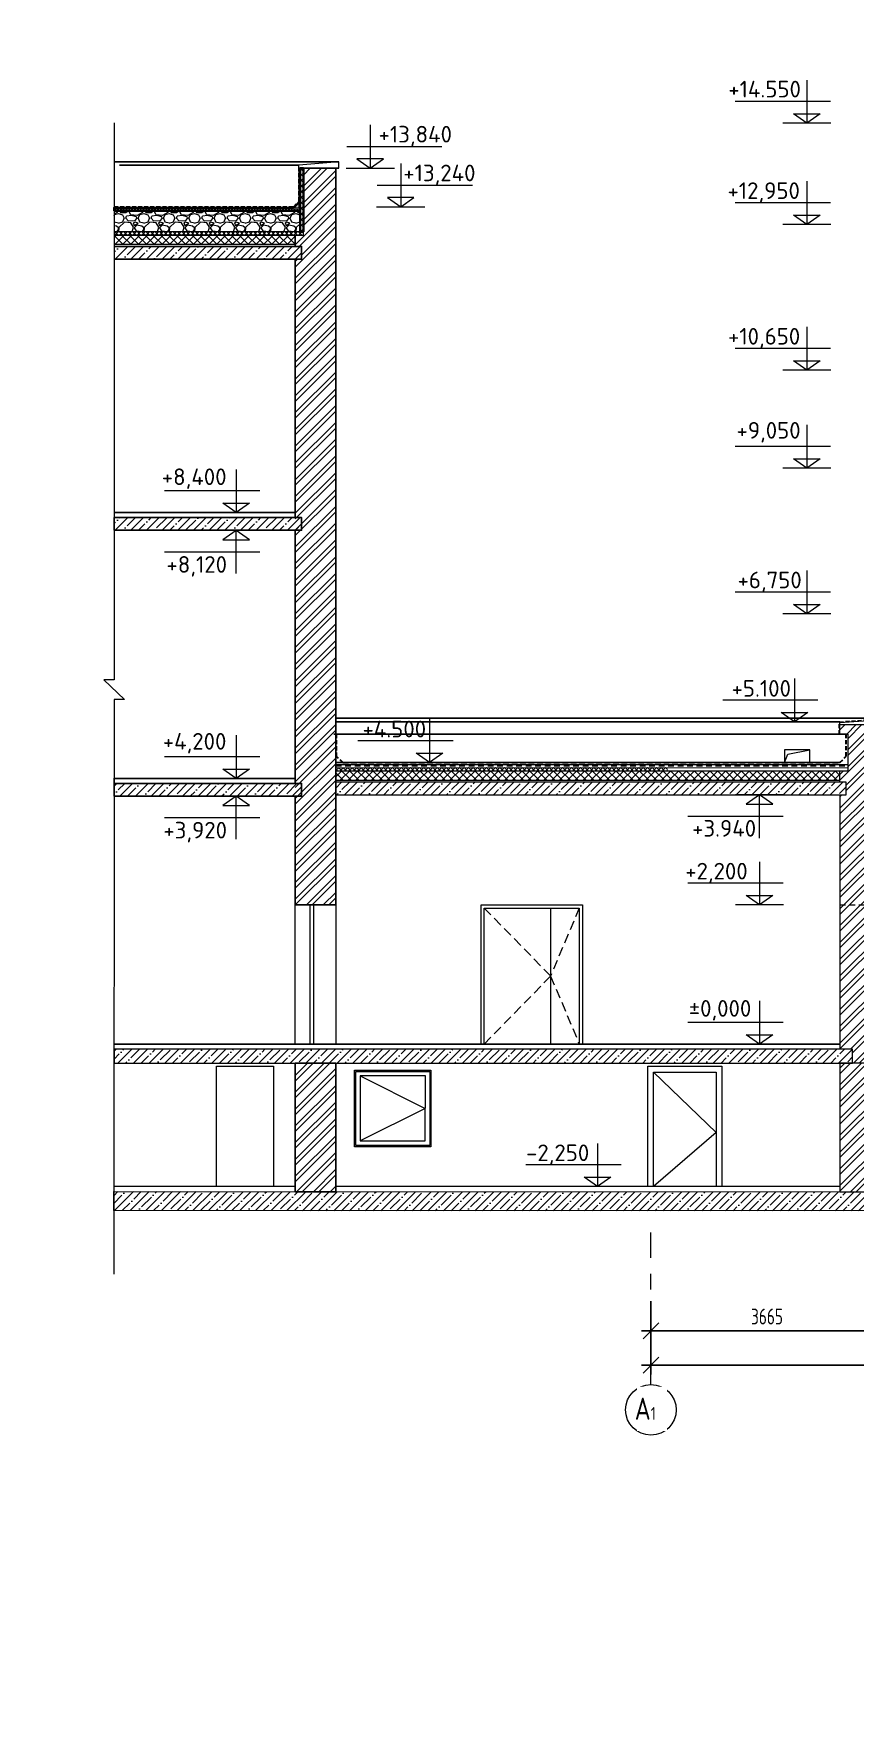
# Model space of a CAD drawing. Header units: millimetres. Extents: x -136099598 to 11807193, y 0 to 779331.
# Drawn here: x 742665 to 755637, y 277779 to 304515 of the extents above; entities that cross this region are included whole.
import ezdxf
from ezdxf import colors
from ezdxf.entities.mleader import LeaderData, LeaderLine
from ezdxf.math import Vec2, Vec3

# ---------------------------------------------------------------- set-up
doc = ezdxf.new("R2010")
doc.units = ezdxf.units.MM
doc.header["$MEASUREMENT"] = 0
for name, pattern in [('ADSK_Невидимые', [5, 3, -2]), ('ADSK_Штрих_ш3 п1_5', [4.5, 3, -1.5]), ('CENTER', [2, 1.25, -0.25, 0.25, -0.25]), ('CONTI', [0]), ('DASHED', [19.05, 12.7, -6.35])]:
    doc.linetypes.add(name, pattern=pattern)
doc.layers.get('0').update_dxf_attribs({"color": 250, "lineweight": 9})
doc.layers.get('Defpoints').update_dxf_attribs({"color": 8})
for name, color, linetype, lineweight in [('24_Фасад_разрез_тонкая', 7, 'Continuous', 9), ('АР_Двери', 5, 'Continuous', 18), ('АР_Окна', 4, 'Continuous', 0), ('АР_Оси', 193, 'Continuous', 9), ('АР_Отметки', 250, 'Continuous', 15), ('СТЕНЫ кирпич ЛИДЕР', 250, 'Continuous', 15), ('Фасад_тонкие', 7, 'Continuous', 5), ('Штриховка', 7, 'Continuous', 5), ('Штриховка в сечении', 7, 'Continuous', 18)]:
    doc.layers.add(name, color=color, linetype=linetype, lineweight=lineweight)
doc.layers.add('PDF _0', color=7, linetype='Continuous')
doc.styles.add('ISOCPEUR', font='isocpeur.ttf', dxfattribs={"width": 0.7})
doc.styles.add('PDF ISOCPEUR', font='isocpeur.ttf')
doc.styles.add('ГОСТ 2.304', font='isocpeur.ttf', dxfattribs={"width": 0.7})
doc.dimstyles.new('СПДС', dxfattribs={"dimscale": 100, "dimtxt": 2.5, "dimasz": 2.5, "dimexe": 1.5, "dimexo": 0, "dimgap": 1, "dimtad": 1, "dimdec": 0, "dimrnd": 1, "dimtxsty": 'ГОСТ 2.304', "dimblk": 'OBLIQUE', "dimcen": 2.5, "dimdle": 1.5, "dimadec": 0, "dimazin": 2, "dimtfac": 0.75, "dimtdec": 0, "dimtmove": 1, "dimatfit": 3, "dimfxl": 1, "dimtolj": 1, "dimarcsym": 1})
pattern_1 = [(45, (-130.12, 0), (-132.58252, 132.58252), []), (45, (-41.73, -2e-14), (-132.58252, 132.58252), [])]

# ---------------------------------------------------------------- blocks, each defined once
blk = doc.blocks.new('_Oblique')
at = {"color": 0, "linetype": 'ByBlock', "lineweight": -2}
blk.add_line((-0.5, -0.5), (0.5, 0.5), dxfattribs=at)
blk = doc.blocks.new('*D1077')
at = {"layer": 'Defpoints', "color": 0, "linetype": 'ByBlock', "transparency": 16777216}
for p in [(752412, 284493), (756077, 284493), (752412, 284026)]:
    blk.add_point(p, dxfattribs=at)
at = {"layer": 'АР_Оси', "color": 0, "linetype": 'ByBlock', "lineweight": -2, "transparency": 16777216}
for p, q in [((752412, 284493), (752412, 283876)), ((756077, 284493), (756077, 283876)), ((756227, 284026), (752262, 284026))]:
    blk.add_line(p, q, dxfattribs=at)
at = {"layer": 'АР_Оси', "color": 0, "linetype": 'ByBlock', "lineweight": -2, "transparency": 16777216, "xscale": 250, "yscale": 250, "zscale": 250}
for p, rotation in [((752412, 284026), 179.9999999691581), ((756077, 284026), 359.9999999691581)]:
    blk.add_blockref('_Oblique', p, dxfattribs=dict(at, rotation=rotation))
at = {"layer": 'АР_Оси', "color": 0, "linetype": 'ByBlock', "transparency": 16777216, "insert": (754245, 284251), "char_height": 250, "attachment_point": 5, "rotation": 360, "style": 'ГОСТ 2.304'}
blk.add_mtext('\\A1;3665', dxfattribs=at)
blk = doc.blocks.new('*D1078')
at = {"layer": 'Defpoints', "color": 0, "linetype": 'ByBlock', "transparency": 16777216}
for p in [(752412, 283951), (777307, 284184), (752412, 283483)]:
    blk.add_point(p, dxfattribs=at)
at = {"layer": 'АР_Оси', "color": 0, "linetype": 'ByBlock', "lineweight": -2, "transparency": 16777216}
for p, q in [((752412, 283951), (752412, 283333)), ((777307, 284184), (777307, 283333)), ((777457, 283483), (752262, 283483))]:
    blk.add_line(p, q, dxfattribs=at)
at = {"layer": 'АР_Оси', "color": 0, "linetype": 'ByBlock', "lineweight": -2, "transparency": 16777216, "xscale": 250, "yscale": 250, "zscale": 250}
for p, rotation in [((752412, 283483), 179.9999999691581), ((777307, 283483), 359.9999999691581)]:
    blk.add_blockref('_Oblique', p, dxfattribs=dict(at, rotation=rotation))
at = {"layer": 'АР_Оси', "color": 0, "linetype": 'ByBlock', "transparency": 16777216, "insert": (768351, 283708), "char_height": 250, "attachment_point": 5, "rotation": 360, "style": 'ГОСТ 2.304'}
blk.add_mtext('\\A1;24895', dxfattribs=at)
blk = doc.blocks.new('A$Cd8d14d9d')
at = {"ltscale": 150}
for p, q in [((0, 682), (0, 0)), ((-372, 341), (1132, 341)), ((-380, 0), (380, 0))]:
    blk.add_line(p, q, dxfattribs=at)
blk.add_lwpolyline([(0, 0), (210, 147), (-210, 147), (0, 0)], dxfattribs=at)
blk = doc.blocks.new('_DotSmall')
at = {"color": 0, "linetype": 'ByBlock', "const_width": 0.5}
blk.add_lwpolyline([(-0.0625, 0, 1), (0.0625, 0, 1)], format="xyb", close=True, dxfattribs=at)

msp = doc.modelspace()

# ---------------------------------------------------------------- hatches: boundary and pattern name
at = {"ltscale": 40, "true_color": 0x383e42}
h = msp.add_hatch(dxfattribs=at)
h.set_pattern_fill('ANSI32', color=250, scale=500, angle=360)
h.set_pattern_definition([(45, (241435.16, 1.65), (-132.58252, 132.58252), []), (45, (241523.55, 1.65), (-132.58252, 132.58252), [])])
h.paths.add_polyline_path([(746923.123, 302393.552), (746923.163, 301334.032), (746793.908, 301334.037), (746793.907, 301156.242), (746893.908, 301156.242), (746893.908, 300956.242), (746793.868, 300954.032), (746793.952, 292696.25), (746793.909, 292696.25), (746793.909, 292496.25), (746793.868, 292496.25), (746793.872, 290753.982), (746793.868, 290753.982), (746793.868, 290813.933), (746793.871, 288476.218), (746793.87, 288476.218), (746793.902, 290753.583), (747433.833, 290754.381), (747434.023, 302393.551)])
at = {"ltscale": 100, "transparency": 33554687}
h = msp.add_hatch(dxfattribs=at)
h.set_pattern_fill('ANSI35', color=0, scale=700)
h.set_pattern_definition([(45, (610836.97, 8464.37), (-123.74369, 123.74369), []), (45, (610960.72, 8464.37), (-123.74369, 123.74369), [218.75, -43.75, 0, -43.75])])
h.paths.add_polyline_path([(746892.166, 301156.081), (743930.937, 301156.339), (743934.33, 300956.34), (746895.559, 300956.082)])
h = msp.add_hatch(dxfattribs=at)
h.set_pattern_fill('ANSI35', color=0, scale=700)
h.set_pattern_definition([(45, (610836.98, 4180), (-123.74369, 123.74369), []), (45, (610960.72, 4180), (-123.74369, 123.74369), [218.75, -43.75, 0, -43.75])])
h.paths.add_polyline_path([(746892.17, 296871.71), (743930.941, 296871.968), (743934.333, 296671.969), (746895.562, 296671.711)])
at = {"ltscale": 40, "true_color": 0x383e42}
h = msp.add_hatch(dxfattribs=at)
h.set_pattern_fill('ANSI32', color=250, scale=500, angle=360)
h.set_pattern_definition(pattern_1)
h.paths.add_polyline_path([(756035.953, 293602.515), (755395.83, 293602.133), (755395.834, 293450.898), (755525.089, 293450.671), (755525.089, 292871.873), (755395.836, 292871.82), (755395.838, 292691.818), (755495.912, 292691.82), (755495.912, 292491.887), (755395.835, 292491.887), (755395.913, 292419.385), (756035.956, 292419.385)])
at = {"ltscale": 100, "transparency": 33554687}
h = msp.add_hatch(dxfattribs=at)
h.set_pattern_fill('ANSI35', color=0, scale=700)
h.set_pattern_definition([(45, (616357.16, -20), (-123.74369, 123.74369), []), (45, (616480.9, -20), (-123.74369, 123.74369), [218.75, -43.75, 0, -43.75])])
h.paths.add_polyline_path([(746893.866, 292671.587), (743931.943, 292672.612), (743931.894, 292471.969), (746893.866, 292471.968)])
h = msp.add_hatch(dxfattribs=at)
h.set_pattern_fill('ANSI35', color=0, scale=700)
h.set_pattern_definition([(45, (258341.59, -292021.79), (-123.743687, 123.743687), []), (45, (258465.33, -292021.79), (-123.743687, 123.743687), [218.75, -43.75, 0, -43.75])])
h.paths.add_polyline_path([(755495.702, 292691.731), (755495.702, 292491.876), (747433.868, 292491.876), (747433.868, 292691.731)])
at = {"ltscale": 40, "true_color": 0x383e42}
h = msp.add_hatch(dxfattribs=at)
h.set_pattern_fill('ANSI32', color=250, scale=500, angle=360)
h.set_pattern_definition(pattern_1)
h.paths.add_polyline_path([(755395.868, 288473.981), (755596.679, 288473.981), (755596.679, 288253.982), (756035.925, 288253.982), (756035.987, 292420.878), (755395.956, 292420.878)])
at = {"ltscale": 100, "transparency": 33554687}
h = msp.add_hatch(dxfattribs=at)
h.set_pattern_fill('ANSI35', color=0, scale=700)
h.set_pattern_definition([(45, (258471.71, -296259.61), (-123.743687, 123.743687), []), (45, (258595.46, -296259.61), (-123.743687, 123.743687), [218.75, -43.75, 0, -43.75])])
h.paths.add_polyline_path([(755596.284, 288473.966), (755595.895, 288254.127), (743930.991, 288254.054), (743931.38, 288473.893)])
at = {"ltscale": 40, "true_color": 0x383e42}
h = msp.add_hatch(dxfattribs=at)
h.set_pattern_fill('ANSI32', color=250, scale=500, angle=360)
h.paths.add_polyline_path([(747433.89, 288256.747), (747433.919, 286223.227), (746793.919, 286223.227), (746793.89, 288256.747)])
h = msp.add_hatch(dxfattribs=at)
h.set_pattern_fill('ANSI32', color=250, scale=500, angle=360)
h.paths.add_polyline_path([(756035.987, 288253.982), (756035.931, 286222.262), (755396.022, 286222.262), (755396.078, 288253.982)])
at = {"ltscale": 100, "transparency": 33554687}
h = msp.add_hatch(dxfattribs=at)
h.set_pattern_fill('ANSI35', color=0, scale=700)
h.set_pattern_definition([(45, (64704.04, -2031.76), (-123.743687, 123.743687), []), (45, (64827.79, -2031.76), (-123.743687, 123.743687), [218.75, -43.75, 0, -43.75])])
h.paths.add_polyline_path([(756035.946, 286222.226), (756035.881, 285922.227), (743925.943, 285923.585), (743926.007, 286223.584)])
at = {"layer": 'Штриховка', "transparency": 33554636}
h = msp.add_hatch(dxfattribs=at)
h.set_pattern_fill('ANSI37', color=256, scale=500)
h.set_pattern_definition([(45, (197467.66, -0.78), (-44.194174, 44.194174), []), (135, (197467.66, -0.78), (-44.194174, -44.194174), [])])
h.paths.add_polyline_path([(746923.16, 302393.589), (746923.16, 301388.287), (746873.162, 301388.287), (746873.161, 302393.515)])
h = msp.add_hatch(dxfattribs=at)
h.set_pattern_fill('AR-SAND', color=256, scale=20)
h.set_pattern_definition([(37.5, (279442.03, -15.088), (-1.2598672, 38.5364754), [0, -30.4, 0, -34, 0, -32.5]), (7.5, (279442.03, -15.09), (35.395534, 56.4429213), [0, -16.4, 0, -27.4, 0, -10.5]), (327.5, (279417.43, -15.088), (62.2828372, 0.113181), [0, -10, 0, -36, 0, -47]), (317.5, (279417.43, -15.09), (60.122532, 17.5535113), [0, -5, 0, -23.6, 0, -27])])
h.paths.add_polyline_path([(743932.435, 301718.367), (743932.435, 301767.832), (746767.643, 301767.831), (746863.057, 301863.574), (746863.057, 301767.831), (746873.057, 301767.831), (746872.533, 301718.348)])
h = msp.add_hatch(dxfattribs=at)
h.set_pattern_fill('ANSI37', color=256, scale=400)
h.set_pattern_definition([(45, (547855.615, 29.43), (-35.355339, 35.355339), []), (135, (547855.615, 29.43), (-35.355339, -35.355339), [])])
h.paths.add_polyline_path([(743932.498, 301388.29), (743932.424, 301336.278), (746923.161, 301336.286), (746923.119, 301388.287)])
h = msp.add_hatch(dxfattribs=at)
h.set_pattern_fill('ANSI37', color=256, scale=700)
h.paths.add_polyline_path([(746793.905, 301336.273), (743932.424, 301336.278), (743932.498, 301187.32), (746793.867, 301187.365)])
h = msp.add_hatch(dxfattribs=at)
h.set_pattern_fill('ANSI37', color=256, scale=400)
h.set_pattern_definition([(45, (333328.024, -300481.79), (-35.355339, 35.355339), []), (135, (333328.024, -300481.79), (-35.355339, -35.355339), [])])
h.paths.add_polyline_path([(752673.982, 292922.46), (752673.982, 292872.46), (747433.868, 292871.82), (747433.865, 292921.818)])
h = msp.add_hatch(dxfattribs=at)
h.set_pattern_fill('ANSI37', color=256, scale=700)
h.set_pattern_definition([(45, (336451.72, -300481.72), (-61.871843, 61.871843), []), (135, (336451.72, -300481.72), (-61.871843, -61.871843), [])])
h.paths.add_polyline_path([(755395.834, 292872.186), (755395.834, 292722.186), (747433.868, 292721.897), (747433.868, 292871.897)])
at = {"layer": 'Штриховка в сечении', "ltscale": 2, "transparency": 33554636}
h = msp.add_hatch(dxfattribs=at)
h.set_pattern_fill('GRAVEL', color=256, scale=400)
h.set_pattern_definition([(228.0127875, (288, 400), (-3200, -3600), [53.8144, -5327.63522]), (184.9697407, (252, 360), (4800, 400), [92.3472, -9142.3699]), (132.510447, (160, 352), (4000, -4400), [65.1152, -6446.41304]), (267.273689, (4, 252), (400, 8000), [84.0952, -8325.42322]), (292.8336542, (0, 168), (-2000, 4800), [82.462, -8163.74925]), (357.273689, (32, 92), (-8000, 400), [84.0952, -8325.42322]), (37.6942405, (116, 88), (-5200, -4000), [111.2116, -11009.93942]), (72.2553284, (204, 156), (2800, 8800), [104.9952, -10394.5286]), (121.4295656, (236, 256), (-3200, 5200), [84.38, -8353.62924]), (175.2363583, (192, 328), (4400, -400), [96.3328, -4720.30503]), (222.3974378, (96, 336), (-4800, -4400), [124.5792, -12333.35]), (138.814075, (400, 248), (-2800, 2400), [42.5204, -4209.53793]), (171.4692344, (368, 276), (5200, -800), [80.8948, -8008.60457]), (225, (288, 288), (-4e-14, -400), [56.5684, -509.11702]), (203.1985905, (260, 336), (2000, 800), [30.4632, -3015.84604]), (291.80141, (232, 324), (-400, 1200), [43.0812, -2110.98472]), (30.963757, (248, 284), (1200, 800), [69.9716, -2262.40916]), (161.565051, (308, 320), (800, -400), [50.5964, -1214.31466]), (16.3895403, (0, 324), (4000, 1200), [70.88, -7017.13806]), (70.346176, (68, 344), (-1600, -4400), [59.4644, -5886.9631]), (293.1985905, (308, 400), (-800, 2000), [60.926, -2985.38324]), (343.6104597, (332, 344), (-4000, 1200), [70.88, -7017.13806]), (339.443955, (0, 76), (-2000, 800), [68.352, -3349.2495]), (294.7751406, (64, 52), (-2000, 4400), [57.2712, -5669.85723]), (66.8014095, (312, 0), (800, 2000), [60.926, -2985.38324]), (17.3540246, (336, 56), (-5200, -1600), [67.0524, -6638.16945]), (69.443955, (116, 0), (-800, -2000), [34.176, -3383.4255]), (101.309932, (288, 0), (-400, 1600), [20.396, -2019.2118]), (165.963757, (284, 20), (1200, -400), [82.462, -1566.78025]), (186.009006, (204, 40), (4000, 400), [76.42, -7565.56927]), (303.690068, (248, 248), (-400, 800), [57.6888, -1384.53171]), (353.1572266, (280, 200), (6800, -800), [100.7176, -9971.02505]), (60.945396, (380, 188), (-1600, -2800), [41.1824, -4077.06966]), (90, (400, 224), (-400, 400), [24, -376]), (120.256437, (196, 52), (1600, -2800), [55.5696, -5501.408]), (48.0127875, (168, 100), (3200, 3600), [107.6288, -5273.82082]), (0, (240, 180), (400, 400), [104, -296]), (325.3048465, (344, 180), (4000, -2800), [63.2456, -6261.30972]), (254.054604, (396, 144), (-400, -1600), [58.2408, -2853.80316]), (207.6459754, (380, 88), (-7600, -4000), [94.826, -9387.78967]), (175.4260787, (296, 44), (-5200, 400), [100.3196, -9931.62936])])
h.paths.add_polyline_path([(746873.162, 301718.369), (743932.498, 301718.367), (743932.425, 301388.29), (746873.904, 301388.287)])

# ---------------------------------------------------------------- linework, layer by layer
at = {"color": 5, "lineweight": 35, "ltscale": 150}
msp.add_line((746863.057, 301767.831), (746863.057, 302393.552, 0.281), dxfattribs=at)
at = {"ltscale": 150}
for p, q in [((746923.121, 301333.563), (746923.047, 302393.552, 0.281)), ((743932.498, 301773.829), (746769.135, 301773.829)), ((743932.498, 301767.832), (746873.057, 301767.831)), ((746923.091, 301773.829), (746923.144, 301773.829)), ((746923.091, 301767.831), (746923.144, 301767.831)), ((746793.864, 301333.552), (746923.121, 301333.563)), ((747433.868, 292972.858, 0.553), (755525.083, 292972.863)), ((747433.868, 292921.828, 0.518), (755525.086, 292922.309)), ((747433.868, 292871.82, 0.518), (755395.834, 292871.82)), ((747433.868, 292721.897, 0.47), (755395.834, 292721.896)), ((755395.836, 292491.803, 0), (755395.834, 288473.98, 0.281)), ((755525.958, 292691.82, -0.281), (755525.958, 292691.803, -0.281)), ((746793.916, 286304.847), (743930.552, 286305.186)), ((755395.945, 286303.919), (747433.908, 286304.862))]:
    msp.add_line(p, q, dxfattribs=at)
at = {"linetype": 'ADSK_Штрих_ш3 п1_5', "ltscale": 10}
for p, q in [((743932.498, 301737.945), (746873.057, 301737.945)), ((746923.093, 301737.945), (746923.145, 301737.945))]:
    msp.add_line(p, q, dxfattribs=at)
at = {"color": 18, "linetype": 'ADSK_Невидимые', "lineweight": 20, "ltscale": 30, "true_color": 0x000000}
for p, q in [((747433.868, 292948.711, 0.553), (755525.084, 292948.718)), ((755395.835, 290754.131, 0), (756277.405, 290754.131, 0))]:
    msp.add_line(p, q, dxfattribs=at)
at = {"ltscale": 150}
for points in [[(743932.475, 303111.026), (743932.223, 294307.684), (743769.512, 294307.684), (744094.469, 293998.742), (743932.223, 293998.742), (743930.24, 284917.952)], [(755395.954, 293601.326), (755395.95, 293636.109), (755917.318, 293674.168)], [(755395.956, 292691.803), (755395.956, 292871.803), (755525.209, 292871.811), (755525.209, 293450.779), (755395.954, 293450.768), (755395.954, 293602.341), (756035.956, 293602.307)]]:
    msp.add_lwpolyline(points, dxfattribs=at)
at = {"color": 5, "lineweight": 35}
msp.add_lwpolyline([(746923.16, 302393.589), (746923.16, 301388.287), (746873.162, 301388.287), (746873.161, 302393.515)], close=True, dxfattribs=at)
at = {"color": 7, "lineweight": 35, "elevation": 0.092}
msp.add_lwpolyline([(743932.435, 301718.367), (743932.435, 301767.832), (746767.643, 301767.831), (746863.057, 301863.574), (746863.057, 301767.831), (746873.057, 301767.831), (746873.162, 301718.369)], close=True, dxfattribs=at)
at = {"ltscale": 150}
for points, elevation in [([(754519.516, 293002.981), (754919.667, 293002.981), (754919.667, 293204.501), (754519.516, 293204.501)], -0.008), ([(747433.874, 292491.803), (755495.702, 292491.803), (755495.702, 292691.803), (747433.862, 292691.803)], 0.281), ([(743930.996, 288253.877), (755596.679, 288253.982), (755596.679, 288473.982), (743930.985, 288473.877)], 0.281)]:
    msp.add_lwpolyline(points, close=True, dxfattribs=dict(at, elevation=elevation))
for points, elevation in [([(754519.516, 293002.981), (754572.845, 293137.37), (754919.667, 293204.501)], -0.008), ([(755525.956, 288253.982), (755596.679, 288253.982)], -0.281)]:
    msp.add_lwpolyline(points, dxfattribs=dict(at, elevation=elevation))
for points in [[(755395.947, 286222.262), (756035.947, 286222.262), (756035.956, 288253.982), (755395.956, 288253.982)], [(746447.747, 286304.939), (745547.729, 286304.939), (745547.729, 288204.779), (746447.747, 288204.779)], [(743925.975, 286223.584), (756035.943, 286222.226), (756035.943, 285922.227), (743925.975, 285923.585)]]:
    msp.add_lwpolyline(points, close=True, dxfattribs=at)
at = {"layer": '24_Фасад_разрез_тонкая', "linetype": 'DASHED', "lineweight": 30, "ltscale": 5}
msp.add_line((743932.498, 301784.063), (746765.1, 301784.062), dxfattribs=at)
at = {"layer": '24_Фасад_разрез_тонкая', "linetype": 'DASHED', "lineweight": 30, "ltscale": 7}
msp.add_line((747545.888, 293003.98, -0.355), (755395.616, 293003.98), dxfattribs=at)
at = {"layer": '24_Фасад_разрез_тонкая', "linetype": 'DASHED', "lineweight": 30, "ltscale": 5}
for points in [[(746768.817, 301784.062), (746856.963, 301869.183), (746856.948, 302393.552)], [(755395.834, 293003.977), (755496.628, 293101.526), (755496.628, 293450.775)]]:
    msp.add_lwpolyline(points, dxfattribs=at)
at = {"layer": '24_Фасад_разрез_тонкая', "lineweight": 9}
for points in [[(746923.16, 301388.287), (743932.425, 301388.29)], [(746793.867, 301187.365), (743932.498, 301187.32)]]:
    msp.add_lwpolyline(points, dxfattribs=at)
at = {"layer": '24_Фасад_разрез_тонкая', "linetype": 'DASHED', "lineweight": 30, "ltscale": 5}
for points, elevation in [([(755388.868, 293450.785), (755388.868, 293642.666), (755910.238, 293680.726), (755910.241, 293736.516)], 0.026), ([(747546.923, 293002.981), (747446.129, 293100.317), (747446.129, 293449.566)], -0.355)]:
    msp.add_lwpolyline(points, dxfattribs=dict(at, elevation=elevation))
at = {"layer": 'АР_Двери', "ltscale": 150}
msp.add_line((750827.279, 290704.398), (750827.279, 288555.368), dxfattribs=at)
at = {"layer": 'АР_Двери', "ltscale": 150, "elevation": 0.281}
for points in [[(746793.868, 290753.982), (747433.868, 290753.982), (747433.859, 288553.982), (746793.859, 288553.982)], [(747084.639, 290753.982), (747024.639, 290753.982), (747024.639, 288552.315), (747084.639, 288552.315)]]:
    msp.add_lwpolyline(points, close=True, dxfattribs=at)
at = {"layer": 'АР_Двери', "ltscale": 150}
for points in [[(749728.859, 290754.398), (751328.859, 290754.398), (751328.859, 288555.368), (749728.859, 288555.368)], [(749778.859, 290704.398), (751278.859, 290704.398), (751278.859, 288555.368), (749778.859, 288555.368)], [(753532.052, 286304.279), (752362.052, 286304.278), (752362.067, 288203.617), (753532.067, 288203.618)], [(753442.052, 286304.279), (752452.052, 286304.278), (752452.066, 288113.618), (753442.066, 288113.618)]]:
    msp.add_lwpolyline(points, close=True, dxfattribs=at)
at = {"layer": 'АР_Двери', "linetype": 'ADSK_Штрих_ш3 п1_5', "ltscale": 50}
for points in [[(749778.859, 290704.398), (750827.279, 289629.883), (749778.859, 288555.368)], [(751278.859, 290704.398), (750827.279, 289629.883), (751278.859, 288555.368)]]:
    msp.add_lwpolyline(points, dxfattribs=at)
at = {"layer": 'АР_Двери', "ltscale": 150}
msp.add_lwpolyline([(752452.066, 288113.625), (753442.059, 287158.948), (752452.021, 286304.285)], dxfattribs=at)
at = {"layer": 'АР_Окна', "ltscale": 150, "elevation": 0.551}
for points in [[(748937.289, 286933.716), (747729.295, 286933.716), (747729.295, 288141.907), (748937.289, 288141.907)], [(748917.289, 286953.716), (747749.295, 286953.716), (747749.295, 288121.907), (748917.289, 288121.907)], [(748848.371, 288053.987), (747819.199, 288053.987), (747818.71, 287025.673), (748847.882, 287025.673)]]:
    msp.add_lwpolyline(points, close=True, dxfattribs=at)
msp.add_lwpolyline([(747819.199, 288053.987), (748848.127, 287539.83), (747818.71, 287025.673)], dxfattribs=at)
at = {"layer": 'АР_Оси', "color": 6, "linetype": 'CENTER', "ltscale": 1000}
msp.add_line((752412.404, 283176.688), (752412.404, 285580.793), dxfattribs=at)
at = {"layer": 'АР_Оси', "color": 6, "linetype": 'CONTI', "ltscale": 1000}
msp.add_circle((752412.404, 282776.688), 400, dxfattribs=at)
at = {"layer": 'СТЕНЫ кирпич ЛИДЕР', "lineweight": 25, "ltscale": 100}
for p, q in [((743932.498, 302493.915), (747484.021, 302493.915)), ((744016.708, 302438.666), (746852.08, 302438.77)), ((747484.021, 302393.552), (746852.08, 302393.552)), ((743932.424, 301336.278), (746793.905, 301336.273)), ((746793.864, 301333.552), (746793.868, 301153.552)), ((746793.867, 296951.969, 0.281), (743929.985, 296951.968)), ((747427.966, 293646.009, 0.011), (755395.95, 293646.753, -0.053)), ((747433.868, 293701.282, 0.281), (755917.404, 293701.282, -0.059)), ((747400.968, 293450.782, -0.04), (755525.956, 293450.785, -0.281)), ((747433.868, 293003.982, 0.281), (755395.836, 293003.977, 0)), ((743931.034, 288553.982), (755395.834, 288553.977, 0))]:
    msp.add_line(p, q, dxfattribs=at)
at = {"layer": 'СТЕНЫ кирпич ЛИДЕР', "lineweight": 25, "ltscale": 100, "elevation": 0.281}
for points in [[(746793.868, 292471.968), (746793.868, 290753.982), (747433.868, 290753.982), (747433.868, 302393.552), (746852.08, 302393.552)], [(746793.868, 301336.276), (746793.868, 301156.276)], [(746793.868, 300956.339), (746793.868, 296871.968)], [(746793.868, 296671.968), (746793.868, 292671.55)], [(746793.868, 292671.55), (746793.868, 292751.968), (743931.957, 292751.243), (743931.894, 292471.969), (743931.894, 292471.969)]]:
    msp.add_lwpolyline(points, dxfattribs=at)
at = {"layer": 'СТЕНЫ кирпич ЛИДЕР', "lineweight": 25, "ltscale": 100}
msp.add_lwpolyline([(743932.498, 300956.337), (746892.935, 300956.34), (746892.935, 301156.276), (743932.498, 301156.276)], dxfattribs=at)
at = {"layer": 'СТЕНЫ кирпич ЛИДЕР', "lineweight": 25, "ltscale": 100, "elevation": 0.281}
for points in [[(743932.637, 296671.968), (746893.866, 296671.968), (746893.866, 296871.968), (743932.637, 296871.968)], [(743931.894, 292471.969), (746893.866, 292471.968), (746893.866, 292671.968), (743931.943, 292672.612)]]:
    msp.add_lwpolyline(points, close=True, dxfattribs=at)
at = {"layer": 'СТЕНЫ кирпич ЛИДЕР', "lineweight": 25, "ltscale": 100}
msp.add_lwpolyline([(746793.919, 286223.227), (747433.919, 286223.227), (747433.859, 288253.982), (746793.859, 288253.982)], close=True, dxfattribs=at)
at = {"layer": 'Фасад_тонкие'}
for p, q in [((747484.021, 302493.915), (746852.08, 302438.77)), ((746852.08, 302393.552), (746852.08, 302438.77)), ((747484.021, 302393.552), (747484.021, 302493.915))]:
    msp.add_line(p, q, dxfattribs=at)

# ---------------------------------------------------------------- block references
at = {"ltscale": 150, "xscale": -1}
for p in [(754875.05, 303103.553), (754875.05, 301504.357), (754875.05, 299203.552), (754875.05, 297654.357), (754875.05, 295353.552), (754677.476, 293646.702, -0.049), (748914.703, 293003.981, 0.229), (754127.248, 290754.131)]:
    msp.add_blockref('A$Cd8d14d9d', p, dxfattribs=at)
at = {"ltscale": 150}
for p, rotation in [((747978.895, 302393.557), 0.0007075303171234373), ((748459.273, 301784.07), 0.0007075303171234372), ((745861.691, 296669.994, 0.281), 179.9995466883771), ((754127.248, 292491.803, 0.281), 180.000002098667), ((745861.691, 292471.969, 0.281), 179.9995466883771)]:
    msp.add_blockref('A$Cd8d14d9d', p, dxfattribs=dict(at, rotation=rotation))
at = {"ltscale": 150, "xscale": -1, "rotation": 359.9992924696829}
for p in [(745861.905, 296951.969, 0.189), (745861.906, 292751.881, 0.281), (754127.244, 288553.988), (751567.298, 286304.332)]:
    msp.add_blockref('A$Cd8d14d9d', p, dxfattribs=at)

# ---------------------------------------------------------------- texts
at = {"layer": 'PDF _0', "color": 18, "lineweight": 0, "true_color": 0x000000, "char_height": 262.4934, "attachment_point": 9, "style": 'PDF ISOCPEUR'}
for s, insert in [('+14.550', (754780.445, 303510.964)), ('+12,950', (754764.256, 301845.274)), ('+10,650', (754769.215, 299544.468)), ('+9,050', (754775.944, 298058.835, -0.072)), ('+6,750', (754793.424, 295694.468))]:
    msp.add_mtext(s, dxfattribs=dict(at, insert=insert))
at = {"layer": 'PDF _0', "lineweight": 0, "char_height": 262.4934, "style": 'PDF ISOCPEUR'}
for s, insert, attachment_point in [('+13,840', (748109.519, 302737.193), 7), ('+13,240', (748499.674, 302124.986), 7), ('+8,400', (745708.866, 297325.341, 0.281), 9), ('+8,120', (745716.152, 296263.749, 0.281), 3), ('+5.100', (754623.337, 294043.439, -0.049), 9), ('+4.500', (748860.564, 293400.717, 0.229), 9), ('+4,200', (745706.057, 293145.888, 0.281), 9), ('+3,920', (745716.152, 292065.723, 0.281), 3), ('%%P0,000', (753997.087, 288926.807, -0.403), 9), ('-2,250', (751437.141, 286645.25), 9)]:
    msp.add_mtext(s, dxfattribs=dict(at, insert=insert, attachment_point=attachment_point))
for s, insert, attachment_point, rotation in [('+3.940', (754073.11, 292095.067, 0.281), 3, 0.0000021), ('+2,200', (753939.914, 291095.047), 9, 0.0026142)]:
    msp.add_mtext(s, dxfattribs=dict(at, insert=insert, attachment_point=attachment_point, rotation=rotation))

# ---------------------------------------------------------------- dimensions: what is measured, and where the dimension line sits
at = {"layer": 'АР_Оси', "color": 18, "linetype": 'ByBlock', "true_color": 0x000000}
dim = msp.add_linear_dim(base=(752412.404, 284025.652), p1=(756077.404, 284493.346), p2=(752412.404, 284493.296), angle=180, dimstyle='СПДС', dxfattribs=at)
dim.commit()
dim.dimension.update_dxf_attribs({"geometry": '*D1077', "text_midpoint": (754244.904, 284250.652)})
dim = msp.add_linear_dim(base=(752412.404, 283482.83), p1=(777307.404, 284184.499), p2=(752412.404, 283950.525), angle=180, dimstyle='СПДС', dxfattribs=at)
dim.commit()
dim.dimension.update_dxf_attribs({"geometry": '*D1078', "text_midpoint": (768350.988, 283482.83), "dimtype": 160})

# ---------------------------------------------------------------- next in the draw order: texts
at = {"layer": 'АР_Оси', "color": 6, "linetype": 'CONTI', "ltscale": 1000, "insert": (752487.886, 282969.741), "char_height": 350, "width": 123.86708, "attachment_point": 3, "rotation": 360, "line_spacing_factor": 1.149209, "style": 'ГОСТ 2.304', "bg_fill": 2}
msp.add_mtext('{\\W0.8;А\\H0.57143x;1}', dxfattribs=at)

# ---------------------------------------------------------------- next in the draw order: leaders
at = {"layer": 'АР_Отметки'}
ml = msp.add_multileader_mtext('Standard', dxfattribs=at)
ml.set_content('Л.2', color=256, style='ISOCPEUR')
ml.set_leader_properties(color=256, linetype='Continuous', lineweight=-1)
ml.set_arrow_properties(name='DOTSMALL')
ml.build(insert=Vec2(0, 0))
ml.multileader.update_dxf_attribs({"has_text_frame": 1, "text_left_attachment_type": 4, "text_right_attachment_type": 4, "dogleg_length": 100, "arrow_head_size": 280.8})
ctx = ml.context
ctx.base_point, ctx.char_height, ctx.arrow_head_size, ctx.landing_gap_size, ctx.plane_origin = Vec3(757009.836, 304935.888), 390, 280.8, 78, Vec3(796377.867, 286803.821)
ctx.left_attachment, ctx.right_attachment = 4, 4
notes = []
notes.append((ctx, [(0, (0, 0, 0), (0, 0), (1, 0), 1, [])]))
ctx.mtext.insert, ctx.mtext.width, ctx.mtext.line_spacing_style, ctx.mtext.flow_direction = Vec3(757087.836, 305455.888), 1330.20737, 2, 5
for ctx, leaders in notes:
    for number, flags, end, landing, length, lines in leaders:
        leader = LeaderData()
        leader.index, (leader.has_last_leader_line, leader.has_dogleg_vector, leader.attachment_direction) = number, flags
        leader.last_leader_point, leader.dogleg_vector, leader.dogleg_length = Vec3(end), Vec3(landing), length
        for number, points, colour, breaks in lines:
            line = LeaderLine()
            line.index, line.vertices, line.color, line.breaks = number, Vec3.list(points), colors.encode_raw_color(colour), breaks
            leader.lines.append(line)
        ctx.leaders.append(leader)

doc.saveas('drawing.dxf')
